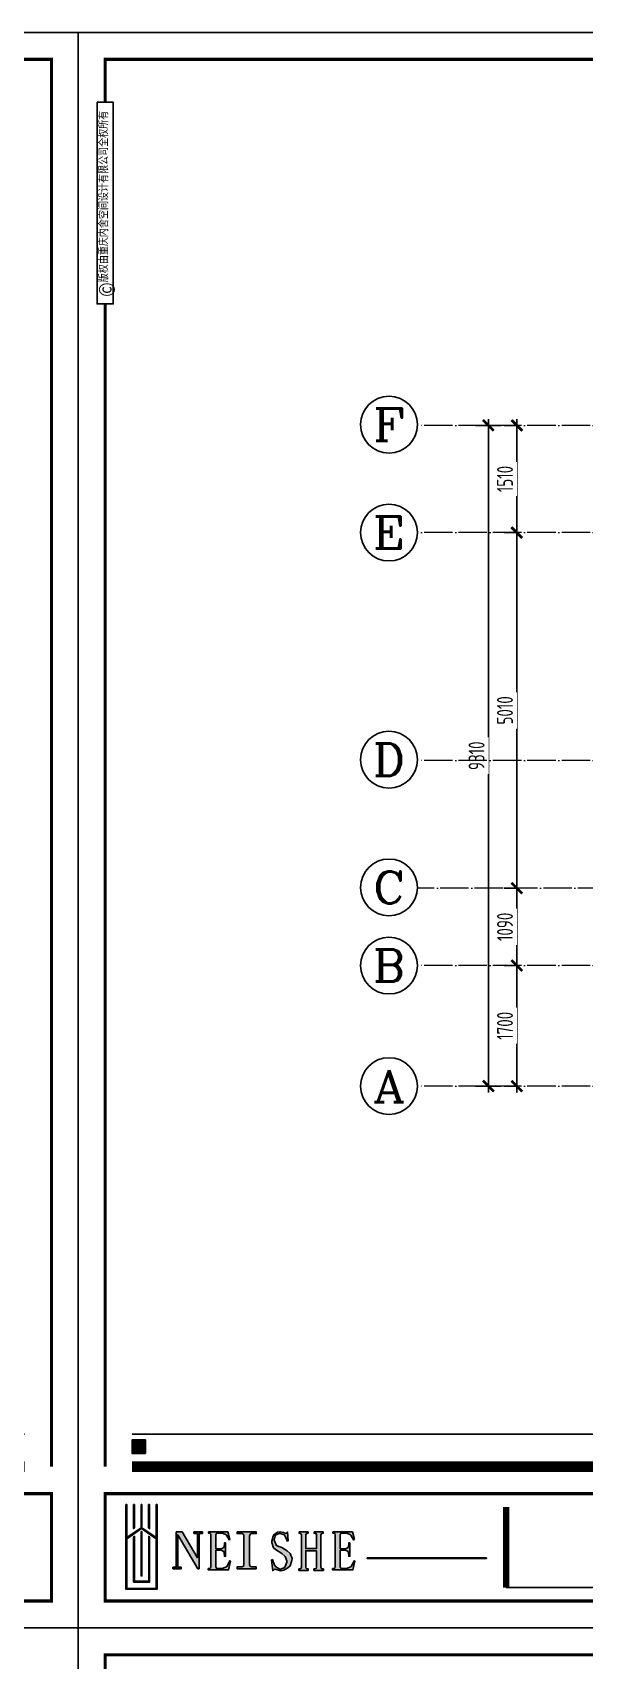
# Model space of a CAD drawing. Header units: inches. Extents: x -50945 to 250244, y -404780 to 18493.
# Drawn here: x 46070 to 53842, y -4441 to 18493 of the extents above; entities that cross this region are included whole.
import ezdxf
from ezdxf.enums import TextEntityAlignment as Align

# ---------------------------------------------------------------- set-up
doc = ezdxf.new("R2010")
doc.units = ezdxf.units.IN
doc.header["$MEASUREMENT"] = 0
doc.linetypes.add('DOTE', pattern=[2.42, 2, -0.2, 0.02, -0.2])
for name, color, linetype in [('15开关布置图-YJ', 2, 'Continuous'), ('AXIS', 1, 'Continuous'), ('AXIS_TEXT', 7, 'Continuous'), ('A图框', 7, 'Continuous'), ('D-ARCHI', 250, 'Continuous'), ('外标注', 50, 'Continuous')]:
    doc.layers.add(name, color=color, linetype=linetype)
doc.styles.add('04.YBC-外标注3.0', font='', dxfattribs={"width": 0.8, "height": 3})
doc.styles.add('_TCH_AXIS', font='COMPLEX', dxfattribs={"bigfont": 'GBCBIG'})
doc.styles.add('COMPLEX', font='COMPLEX')
doc.styles.add('HBA-DIMT', font='ARCHS.SHX', dxfattribs={"width": 0.8})
doc.styles.get('04.YBC-外标注3.0').set_extended_font_data('SimSun')
doc.dimstyles.new('HBA_40', dxfattribs={"dimscale": 50, "dimtxt": 2.5, "dimasz": 0.1, "dimexe": 2, "dimexo": 2.5, "dimgap": 0.6, "dimtad": 1, "dimdec": 0, "dimrnd": 5, "dimzin": 0, "dimtxsty": 'HBA-DIMT', "dimblk": 'HBA_DIMENSION_TICK', "dimblk1": 'HBA_DIMENSION_TICK', "dimblk2": 'HBA_DIMENSION_TICK', "dimcen": 0.125, "dimclrd": 44, "dimclre": 44, "dimclrt": 2, "dimadec": 0, "dimazin": 0, "dimtfac": 1, "dimtdec": 0, "dimtix": 1, "dimtmove": 1, "dimatfit": 3, "dimldrblk": 'HBA_Leader_Dot', "dimfxl": 0, "dimtvp": 1, "dimtfill": 1, "dimtolj": 1, "dimtzin": 0, "dimarcsym": 0})

# ---------------------------------------------------------------- blocks, each defined once
blk = doc.blocks.new('HBA_DIMENSION_TICK')
at = {"color": 0, "linetype": 'ByBlock'}
for p, q in [((-10, 0), (0, 0)), ((0, 0), (10, 0))]:
    blk.add_line(p, q, dxfattribs=at)
at = {"color": 50, "linetype": 'ByBlock'}
blk.add_solid([(-10, -7), (-7, -10), (7, 10), (10, 7)], dxfattribs=at)
blk = doc.blocks.new('*D60')
at = {"layer": 'Defpoints', "color": 0, "transparency": 16777216}
for p in [(52890, 5349), (53091, 5349), (53091, 3651)]:
    blk.add_point(p, dxfattribs=at)
at = {"layer": '外标注', "color": 44, "lineweight": -2, "transparency": 16777216}
for p, q in [((52890, 5349), (52710, 5349)), ((52890, 3660), (52890, 5340)), ((52890, 3651), (52710, 3651))]:
    blk.add_line(p, q, dxfattribs=at)
at = {"layer": '外标注', "color": 44, "lineweight": -2, "transparency": 16777216, "xscale": 9, "yscale": 9, "zscale": 9}
for p, rotation in [((52890, 5349), 90), ((52890, 3651), 270)]:
    blk.add_blockref('HBA_DIMENSION_TICK', p, dxfattribs=dict(at, rotation=rotation))
at = {"layer": '外标注', "color": 2, "transparency": 16777216, "insert": (52723, 4500), "char_height": 225, "attachment_point": 5, "rotation": 90, "style": 'HBA-DIMT', "bg_fill": 3, "box_fill_scale": 1.25, "bg_fill_color": 256, "bg_fill_true_color": 13158600, "bg_fill_transparency": 0}
blk.add_mtext('\\A1;1700', dxfattribs=at)
blk = doc.blocks.new('HBA_Leader_Dot')
at = {"color": 0, "linetype": 'ByBlock'}
blk.add_line((-5, 0), (-10, 0), dxfattribs=at)
at = {"color": 0, "linetype": 'ByBlock', "const_width": 5}
blk.add_lwpolyline([(-2.5, 0, 1), (2.5, 0, 1)], format="xyb", close=True, dxfattribs=at)
blk = doc.blocks.new('*D61')
at = {"layer": 'Defpoints', "color": 0, "transparency": 16777216}
for p in [(52890, 6439), (53091, 6439), (53091, 5349)]:
    blk.add_point(p, dxfattribs=at)
at = {"layer": '外标注', "color": 44, "lineweight": -2, "transparency": 16777216}
for p, q in [((52890, 6439), (52710, 6439)), ((52890, 5358), (52890, 6430)), ((52890, 5349), (52710, 5349))]:
    blk.add_line(p, q, dxfattribs=at)
at = {"layer": '外标注', "color": 44, "lineweight": -2, "transparency": 16777216, "xscale": 9, "yscale": 9, "zscale": 9}
for p, rotation in [((52890, 6439), 90), ((52890, 5349), 270)]:
    blk.add_blockref('HBA_DIMENSION_TICK', p, dxfattribs=dict(at, rotation=rotation))
at = {"layer": '外标注', "color": 2, "transparency": 16777216, "insert": (52723, 5894), "char_height": 225, "attachment_point": 5, "rotation": 90, "style": 'HBA-DIMT', "bg_fill": 3, "box_fill_scale": 1.25, "bg_fill_color": 256, "bg_fill_true_color": 13158600, "bg_fill_transparency": 0}
blk.add_mtext('\\A1;1090', dxfattribs=at)
blk = doc.blocks.new('*D62')
at = {"layer": 'Defpoints', "color": 0, "transparency": 16777216}
for p in [(52890, 11449), (53091, 11449), (53091, 6439)]:
    blk.add_point(p, dxfattribs=at)
at = {"layer": '外标注', "color": 44, "lineweight": -2, "transparency": 16777216}
for p, q in [((52890, 11449), (52710, 11449)), ((52890, 6448), (52890, 11440)), ((52890, 6439), (52710, 6439))]:
    blk.add_line(p, q, dxfattribs=at)
at = {"layer": '外标注', "color": 44, "lineweight": -2, "transparency": 16777216, "xscale": 9, "yscale": 9, "zscale": 9}
for p, rotation in [((52890, 11449), 90), ((52890, 6439), 270)]:
    blk.add_blockref('HBA_DIMENSION_TICK', p, dxfattribs=dict(at, rotation=rotation))
at = {"layer": '外标注', "color": 2, "transparency": 16777216, "insert": (52723, 8944), "char_height": 225, "attachment_point": 5, "rotation": 90, "style": 'HBA-DIMT', "bg_fill": 3, "box_fill_scale": 1.25, "bg_fill_color": 256, "bg_fill_true_color": 13158600, "bg_fill_transparency": 0}
blk.add_mtext('\\A1;5010', dxfattribs=at)
blk = doc.blocks.new('*D63')
at = {"layer": 'Defpoints', "color": 0, "transparency": 16777216}
for p in [(52890, 12959), (53091, 12959), (53091, 11449)]:
    blk.add_point(p, dxfattribs=at)
at = {"layer": '外标注', "color": 44, "lineweight": -2, "transparency": 16777216}
for p, q in [((52890, 12959), (52710, 12959)), ((52890, 11458), (52890, 12950)), ((52890, 11449), (52710, 11449))]:
    blk.add_line(p, q, dxfattribs=at)
at = {"layer": '外标注', "color": 44, "lineweight": -2, "transparency": 16777216, "xscale": 9, "yscale": 9, "zscale": 9}
for p, rotation in [((52890, 12959), 90), ((52890, 11449), 270)]:
    blk.add_blockref('HBA_DIMENSION_TICK', p, dxfattribs=dict(at, rotation=rotation))
at = {"layer": '外标注', "color": 2, "transparency": 16777216, "insert": (52723, 12204), "char_height": 225, "attachment_point": 5, "rotation": 90, "style": 'HBA-DIMT', "bg_fill": 3, "box_fill_scale": 1.25, "bg_fill_color": 256, "bg_fill_true_color": 13158600, "bg_fill_transparency": 0}
blk.add_mtext('\\A1;1510', dxfattribs=at)
blk = doc.blocks.new('*D64')
at = {"layer": 'Defpoints', "color": 0, "transparency": 16777216}
for p in [(52490, 12959), (52890, 12959), (52890, 3651)]:
    blk.add_point(p, dxfattribs=at)
at = {"layer": '外标注', "color": 44, "lineweight": -2, "transparency": 16777216}
for p, q in [((52665, 12959), (52310, 12959)), ((52490, 3660), (52490, 12950)), ((52665, 3651), (52310, 3651))]:
    blk.add_line(p, q, dxfattribs=at)
at = {"layer": '外标注', "color": 44, "lineweight": -2, "transparency": 16777216, "xscale": 9, "yscale": 9, "zscale": 9}
for p, rotation in [((52490, 12959), 90), ((52490, 3651), 270)]:
    blk.add_blockref('HBA_DIMENSION_TICK', p, dxfattribs=dict(at, rotation=rotation))
at = {"layer": '外标注', "color": 2, "transparency": 16777216, "insert": (52323, 8305), "char_height": 225, "attachment_point": 5, "rotation": 90, "style": 'HBA-DIMT', "bg_fill": 3, "box_fill_scale": 1.25, "bg_fill_color": 256, "bg_fill_true_color": 13158600, "bg_fill_transparency": 0}
blk.add_mtext('\\A1;9310', dxfattribs=at)
blk = doc.blocks.new('_AXISO')
blk.add_circle((0, 0), 0.5)
at = {"layer": 'AXIS_TEXT', "style": 'COMPLEX', "width": 1.041667}
blk.add_attdef('A', text='', height=0.56, dxfattribs=at).set_placement((-0.25, -0.28), (0.25, -0.28), align=Align.FIT)
blk = doc.blocks.new('gegwe')
h = blk.add_hatch(color=9)
h.paths.add_polyline_path([(189652, -49616), (189652, -49028), (189629, -49028), (189629, -49617), (189269, -49867), (189269, -49028), (189267, -49028), (189246, -49028), (189246, -51182), (190039, -51182), (190039, -49027), (190014, -49027), (190014, -49865), (190014, -49868)])
h.paths.add_polyline_path([(190014, -49898), (190014, -51161), (189269, -51161), (189269, -49898), (189642, -49636)], flags=16)
h.paths.add_polyline_path([(189641, -49706), (189653, -49716), (189653, -50844), (189629, -50844), (189629, -49716)], flags=0)
h.paths.add_polyline_path([(189825, -49834), (189847, -49852), (189847, -51000), (189439, -51000), (189439, -49849), (189461, -49834), (189461, -50979), (189825, -50979)], flags=0)
h.paths.add_polyline_path([(189439, -49636), (189459, -49620), (189459, -49028), (189439, -49028)], flags=17)
h.paths.add_polyline_path([(189822, -49620), (189847, -49637), (189847, -49027), (189822, -49027)])
at = {"color": 9}
for points in [[(189267, -49028), (189246, -49028), (189246, -51182), (190039, -51182), (190039, -49027), (190014, -49027), (190014, -49865), (190014, -49868)], [(189269, -49867), (189269, -49028), (189267, -49028)], [(189269, -49867), (189629, -49617), (189629, -49028)], [(189439, -49028), (189459, -49028), (189459, -49620), (189439, -49636), (189439, -49028)], [(189629, -49028), (189650, -49028), (189652, -49028), (189652, -49616), (190014, -49868)], [(190014, -49898), (189642, -49636), (189269, -49898)], [(189641, -49706), (189653, -49716), (189653, -50844), (189629, -50844), (189629, -49716), (189641, -49706)], [(190014, -49898), (190014, -51161), (189269, -51161), (189269, -49898)], [(189439, -49849), (189439, -51000), (189847, -51000), (189847, -49852), (189825, -49834), (189825, -50979), (189461, -50979), (189461, -49834), (189461, -49834), (189439, -49849)]]:
    blk.add_lwpolyline(points, dxfattribs=at)
blk.add_lwpolyline([(189822, -49027), (189842, -49027), (189847, -49027), (189847, -49637), (189822, -49620), (189822, -49027)], close=True, dxfattribs=at)
blk = doc.blocks.new('gegeg')
at = {"layer": 'A图框'}
h = blk.add_hatch(color=256, dxfattribs=at)
h.dxf.hatch_style = 1
h.paths.add_polyline_path([(133887, -57733), (134062, -57733), (134062, -57558), (133887, -57558)])
for points in [[(134739, -58777), (134739, -59093), (134540, -58756), (134463, -58756), (134463, -59217), (134420, -59217), (134420, -59237), (134529, -59237), (134529, -59217), (134483, -59217), (134483, -58794), (134745, -59237), (134761, -59237), (134761, -58777), (134804, -58777), (134804, -58756), (134693, -58756), (134693, -58777)], [(134914, -59212), (134909, -59229), (134893, -59235), (134879, -59235), (134879, -59253), (135145, -59253), (135170, -59139), (135158, -59133), (135153, -59151), (135121, -59209), (135116, -59214), (135061, -59235), (135000, -59235), (134986, -59229), (134980, -59212), (134980, -58994), (135047, -58994), (135082, -59011), (135091, -59061), (135091, -59073), (135105, -59073), (135105, -58901), (135091, -58901), (135091, -58919), (135082, -58962), (135047, -58977), (134980, -58977), (134980, -58796), (134986, -58779), (135000, -58774), (135065, -58773), (135114, -58794), (135151, -58861), (135163, -58855), (135137, -58756), (134881, -58756), (134881, -58773), (134893, -58773), (134909, -58779), (134914, -58797)], [(135417, -58811), (135426, -58787), (135445, -58779), (135506, -58779), (135506, -58756), (135256, -58756), (135256, -58779), (135317, -58779), (135338, -58787), (135344, -58810), (135344, -59182), (135339, -59205), (135316, -59213), (135256, -59213), (135256, -59237), (135506, -59237), (135506, -59213), (135446, -59213), (135427, -59206), (135417, -59182)], [(135837, -59038), (135882, -59078), (135903, -59132), (135902, -59152), (135881, -59208), (135872, -59220), (135825, -59243), (135813, -59242), (135761, -59214), (135741, -59189), (135716, -59118), (135702, -59123), (135721, -59263), (135737, -59248), (135751, -59243), (135823, -59263), (135863, -59257), (135916, -59223), (135949, -59199), (135968, -59131), (135971, -59105), (135945, -59040), (135909, -59002), (135837, -58960), (135798, -58947), (135768, -58935), (135738, -58864), (135753, -58809), (135762, -58797), (135809, -58778), (135816, -58777), (135869, -58797), (135880, -58811), (135910, -58880), (135922, -58873), (135912, -58756), (135903, -58771), (135889, -58777), (135860, -58765), (135816, -58756), (135782, -58762), (135736, -58794), (135724, -58813), (135707, -58877), (135707, -58896), (135730, -58964), (135755, -58986)], [(136289, -59003), (136289, -59216), (136284, -59234), (136268, -59240), (136256, -59240), (136256, -59258), (136379, -59258), (136379, -59240), (136367, -59240), (136353, -59234), (136346, -59218), (136346, -58797), (136353, -58780), (136367, -58774), (136377, -58774), (136377, -58756), (136258, -58756), (136258, -58774), (136268, -58774), (136284, -58780), (136289, -58797), (136289, -58975), (136150, -58975), (136150, -58797), (136157, -58780), (136172, -58774), (136180, -58774), (136180, -58756), (136062, -58756), (136062, -58774), (136072, -58774), (136088, -58780), (136093, -58797), (136093, -59216), (136088, -59234), (136072, -59240), (136060, -59240), (136060, -59258), (136183, -59258), (136183, -59240), (136171, -59240), (136157, -59235), (136150, -59217), (136150, -59003)], [(136534, -59212), (136530, -59229), (136514, -59235), (136499, -59235), (136499, -59253), (136765, -59253), (136791, -59139), (136779, -59133), (136774, -59151), (136742, -59209), (136736, -59214), (136681, -59235), (136621, -59235), (136607, -59229), (136600, -59212), (136600, -58994), (136667, -58994), (136702, -59011), (136711, -59061), (136711, -59073), (136725, -59073), (136725, -58901), (136711, -58901), (136711, -58919), (136702, -58962), (136668, -58977), (136600, -58977), (136600, -58796), (136606, -58779), (136620, -58774), (136686, -58773), (136734, -58794), (136771, -58861), (136783, -58855), (136758, -58756), (136502, -58756), (136502, -58773), (136513, -58773), (136530, -58779), (136534, -58797)], [(138503, -59104), (138503, -59096), (136951, -59096), (136951, -59104)]]:
    blk.add_hatch(color=256, dxfattribs=at).paths.add_polyline_path(points)
for p, q in [((133887, -57482), (161887, -57482)), ((138761, -59483), (146834, -59483))]:
    blk.add_line(p, q, dxfattribs=at)
for points in [[(162587, -39218), (162587, -60008), (133187, -60008), (133187, -39218)], [(133431, -40125), (133643, -40125), (133643, -42755), (133431, -42755)], [(134062, -57558), (133887, -57558), (133887, -57733), (134062, -57733)], [(134739, -58777), (134739, -59093), (134540, -58756), (134463, -58756), (134463, -59217), (134420, -59217), (134420, -59237), (134529, -59237), (134529, -59217), (134483, -59217), (134483, -58794), (134745, -59237), (134761, -59237), (134761, -58777), (134804, -58777), (134804, -58756), (134693, -58756), (134693, -58777), (134739, -58777)], [(135256, -58756), (135506, -58756), (135506, -58779), (135445, -58779), (135426, -58787), (135417, -58811), (135417, -59182), (135427, -59206), (135446, -59213), (135506, -59213), (135506, -59237), (135256, -59237), (135256, -59213), (135316, -59213), (135339, -59205), (135344, -59182), (135344, -58810), (135338, -58787), (135317, -58779), (135256, -58779), (135256, -58756)], [(136951, -59096), (138503, -59096), (138503, -59104), (136951, -59104)]]:
    blk.add_lwpolyline(points, close=True, dxfattribs=at)
for points, const_width in [([(133537, -40125), (133537, -39568), (162237, -39568), (162237, -57908)], 42), ([(133537, -57908), (133537, -42755)], 42), ([(161887, -57908), (133887, -57908)], 140), ([(138761, -58433), (138761, -59483)], 84)]:
    blk.add_lwpolyline(points, dxfattribs=dict(at, const_width=const_width))
at = {"layer": 'A图框', "const_width": 42}
blk.add_lwpolyline([(133537, -58258), (162237, -58258), (162237, -59658), (133537, -59658)], close=True, dxfattribs=at)
at = {"layer": 'A图框'}
for points in [[(134882, -58756), (135137, -58756), (135163, -58855), (135151, -58861), (135116, -58798), (135112, -58793), (135065, -58773), (135000, -58774), (134986, -58779), (134980, -58796), (134980, -58977), (135047, -58977), (135082, -58962), (135091, -58919), (135091, -58901), (135105, -58901), (135105, -59073), (135091, -59073), (135091, -59061), (135082, -59011), (135047, -58994), (134980, -58994), (134980, -59212), (134986, -59229), (135000, -59235), (135061, -59235), (135116, -59214), (135121, -59209), (135153, -59151), (135158, -59133), (135170, -59139), (135145, -59253), (134879, -59253), (134879, -59235), (134893, -59235), (134909, -59229), (134914, -59212), (134914, -58797), (134909, -58779), (134893, -58773), (134881, -58773), (134881, -58756)], [(135910, -58880), (135922, -58873), (135912, -58756), (135903, -58771), (135889, -58777), (135860, -58765), (135816, -58756), (135782, -58762), (135736, -58794), (135724, -58813), (135707, -58877), (135707, -58896), (135730, -58964), (135755, -58986), (135837, -59038), (135882, -59078), (135903, -59132), (135902, -59152), (135881, -59208), (135872, -59220), (135825, -59243), (135813, -59242), (135761, -59214), (135741, -59189), (135716, -59118), (135702, -59123), (135721, -59263), (135737, -59248), (135751, -59243), (135823, -59263), (135863, -59257), (135916, -59223), (135949, -59199), (135968, -59131), (135971, -59105), (135945, -59040), (135909, -59002), (135837, -58960), (135798, -58947), (135768, -58935), (135738, -58864), (135753, -58809), (135762, -58797), (135809, -58778), (135816, -58777), (135869, -58797), (135880, -58811), (135910, -58880)], [(136258, -58756), (136377, -58756), (136377, -58774), (136367, -58774), (136353, -58780), (136346, -58797), (136346, -59218), (136353, -59234), (136367, -59240), (136379, -59240), (136379, -59258), (136256, -59258), (136256, -59240), (136268, -59240), (136284, -59234), (136289, -59216), (136289, -59003), (136150, -59003), (136150, -59217), (136157, -59235), (136171, -59240), (136183, -59240), (136183, -59258), (136060, -59258), (136060, -59240), (136072, -59240), (136088, -59234), (136093, -59216), (136093, -58797), (136088, -58780), (136072, -58774), (136062, -58774), (136062, -58756), (136180, -58756), (136180, -58774), (136172, -58774), (136157, -58780), (136150, -58797), (136150, -58975), (136289, -58975), (136289, -58797), (136284, -58780), (136268, -58774), (136258, -58774), (136258, -58756)], [(136502, -58756), (136758, -58756), (136783, -58855), (136771, -58861), (136736, -58798), (136732, -58793), (136686, -58773), (136620, -58774), (136606, -58779), (136600, -58796), (136600, -58977), (136668, -58977), (136702, -58962), (136711, -58919), (136711, -58901), (136725, -58901), (136725, -59073), (136711, -59073), (136711, -59061), (136702, -59011), (136667, -58994), (136600, -58994), (136600, -59212), (136607, -59229), (136621, -59235), (136681, -59235), (136736, -59214), (136742, -59209), (136774, -59151), (136779, -59133), (136791, -59139), (136765, -59253), (136499, -59253), (136499, -59235), (136514, -59235), (136530, -59229), (136534, -59212), (136534, -58797), (136530, -58779), (136513, -58773), (136502, -58773), (136502, -58756)]]:
    blk.add_lwpolyline(points, dxfattribs=at)
at = {"layer": '15开关布置图-YJ', "color": 2, "xscale": 0.5119999999988067, "yscale": 0.5119999999988067, "zscale": 0.5119999999988067}
blk.add_blockref('gegwe', (36914, -33299), dxfattribs=at)
at = {"layer": 'A图框', "rotation": 90, "style": '04.YBC-外标注3.0'}
for s, insert, char_height, width, attachment_point in [('版权由重庆内舍空间设计有限公司全权所有', (133460, -42471), 105, 2420.6, 1), ('©', (133559, -42567), 210, 191.34, 5)]:
    blk.add_mtext(s, dxfattribs=dict(at, insert=insert, char_height=char_height, width=width, attachment_point=attachment_point))

msp = doc.modelspace()

# ---------------------------------------------------------------- block references
at = {"layer": '15开关布置图-YJ', "color": 2, "xscale": 1.081091401797356, "yscale": 1.081091401797356, "zscale": 1.081091401797356}
for p in [(-129057.2, 60891.32), (-97273.12, 38415.43)]:
    msp.add_blockref('gegeg', p, dxfattribs=at)
at = {"layer": 'AXIS'}
ref = msp.add_blockref('_AXISO', (51089.99, 12969.35), dxfattribs=dict(at, xscale=800, yscale=800, zscale=800))
ref.add_attrib('A', 'F', dxfattribs={"layer": 'AXIS_TEXT', "height": 452.55, "style": '_TCH_AXIS', "width": 1.3125}).set_placement((50863.72, 12743.07), (51316.26, 12743.07), align=Align.FIT)
ref = msp.add_blockref('_AXISO', (51089.86, 11449.1), dxfattribs=dict(at, xscale=800, yscale=800, zscale=800))
ref.add_attrib('A', 'E', dxfattribs={"layer": 'AXIS_TEXT', "height": 452.55, "style": '_TCH_AXIS', "width": 1.3125}).set_placement((50863.59, 11222.83), (51316.14, 11222.83), align=Align.FIT)
ref = msp.add_blockref('_AXISO', (51089.86, 8249.34), dxfattribs=dict(at, xscale=800, yscale=800, zscale=800))
ref.add_attrib('A', 'D', dxfattribs={"layer": 'AXIS_TEXT', "height": 452.55, "style": '_TCH_AXIS', "width": 1.235294}).set_placement((50863.59, 8023.06), (51316.14, 8023.06), align=Align.FIT)
ref = msp.add_blockref('_AXISO', (51089.86, 6449.34), dxfattribs=dict(at, xscale=800, yscale=800, zscale=800))
ref.add_attrib('A', 'C', dxfattribs={"layer": 'AXIS_TEXT', "height": 452.55, "style": '_TCH_AXIS', "width": 1.4}).set_placement((50863.59, 6223.06), (51316.14, 6223.06), align=Align.FIT)
ref = msp.add_blockref('_AXISO', (51089.86, 5349.1), dxfattribs=dict(at, xscale=800, yscale=800, zscale=800))
ref.add_attrib('A', 'B', dxfattribs={"layer": 'AXIS_TEXT', "height": 452.55, "style": '_TCH_AXIS', "width": 1.235294}).set_placement((50863.59, 5122.83), (51316.14, 5122.83), align=Align.FIT)
ref = msp.add_blockref('_AXISO', (51090.07, 3650.77), dxfattribs=dict(at, xscale=800, yscale=800, zscale=800))
ref.add_attrib('A', 'A', dxfattribs={"layer": 'AXIS_TEXT', "height": 452.55, "style": '_TCH_AXIS', "width": 1.166667}).set_placement((50863.79, 3424.5), (51316.34, 3424.5), align=Align.FIT)

# ---------------------------------------------------------------- dimensions: what is measured, and where the dimension line sits
at = {"layer": '外标注'}
dim = msp.add_linear_dim(base=(52889.86, 5349.1), p1=(53091.03, 3650.77), p2=(53091.03, 5349.1), angle=270, dimstyle='HBA_40', override={"dimscale": 90, "dimfxl": 200, "dimfxlon": 1}, dxfattribs=at)
dim.commit()
dim.dimension.update_dxf_attribs({"geometry": '*D60', "text_midpoint": (52723.36, 4499.94)})

# ---------------------------------------------------------------- next in the draw order: dimensions: what is measured, and where the dimension line sits
dim = msp.add_linear_dim(base=(52889.86, 6439.1), p1=(53091.03, 5349.1), p2=(53091.03, 6439.1), angle=270, dimstyle='HBA_40', override={"dimscale": 90, "dimfxl": 200, "dimfxlon": 1}, dxfattribs=at)
dim.commit()
dim.dimension.update_dxf_attribs({"geometry": '*D61', "text_midpoint": (52723.36, 5894.1)})

# ---------------------------------------------------------------- next in the draw order: dimensions: what is measured, and where the dimension line sits
dim = msp.add_linear_dim(base=(52889.86, 11449.1), p1=(53091.03, 6439.1), p2=(53091.03, 11449.1), angle=270, dimstyle='HBA_40', override={"dimscale": 90, "dimfxl": 200, "dimfxlon": 1}, dxfattribs=at)
dim.commit()
dim.dimension.update_dxf_attribs({"geometry": '*D62', "text_midpoint": (52723.36, 8944.1)})

# ---------------------------------------------------------------- next in the draw order: dimensions: what is measured, and where the dimension line sits
dim = msp.add_linear_dim(base=(52889.86, 12959.35), p1=(53091.03, 11449.1), p2=(53091.03, 12959.35), angle=270, dimstyle='HBA_40', override={"dimscale": 90, "dimfxl": 200, "dimfxlon": 1}, dxfattribs=at)
dim.commit()
dim.dimension.update_dxf_attribs({"geometry": '*D63', "text_midpoint": (52723.36, 12204.23)})

# ---------------------------------------------------------------- next in the draw order: dimensions: what is measured, and where the dimension line sits
dim = msp.add_linear_dim(base=(52489.86, 12959.35), p1=(52889.86, 3650.77), p2=(52889.86, 12959.35), angle=90, dimstyle='HBA_40', override={"dimscale": 90, "dimfxl": 200, "dimfxlon": 1}, dxfattribs=at)
dim.commit()
dim.dimension.update_dxf_attribs({"geometry": '*D64', "text_midpoint": (52323.36, 8305.06)})

# ---------------------------------------------------------------- next in the draw order: linework, layer by layer
at = {"layer": 'D-ARCHI', "color": 251, "linetype": 'DOTE', "lineweight": 5, "ltscale": 200}
for p, q in [((71829.86, 12959.35), (51502.61, 12959.35)), ((71829.86, 11449.1), (51489.86, 11449.1)), ((71829.86, 8239.1), (51502.61, 8239.1)), ((58019.56, 6439.1), (51502.61, 6439.1)), ((71829.86, 5349.1), (51502.61, 5349.1)), ((71829.86, 3650.77), (51502.61, 3650.77))]:
    msp.add_line(p, q, dxfattribs=at)

# ---------------------------------------------------------------- next in the draw order: block references
at = {"layer": '15开关布置图-YJ', "color": 2, "xscale": 1.081091401797356, "yscale": 1.081091401797356, "zscale": 1.081091401797356}
msp.add_blockref('gegeg', (-97273.12, 60891.32), dxfattribs=at)

doc.saveas('drawing.dxf')
